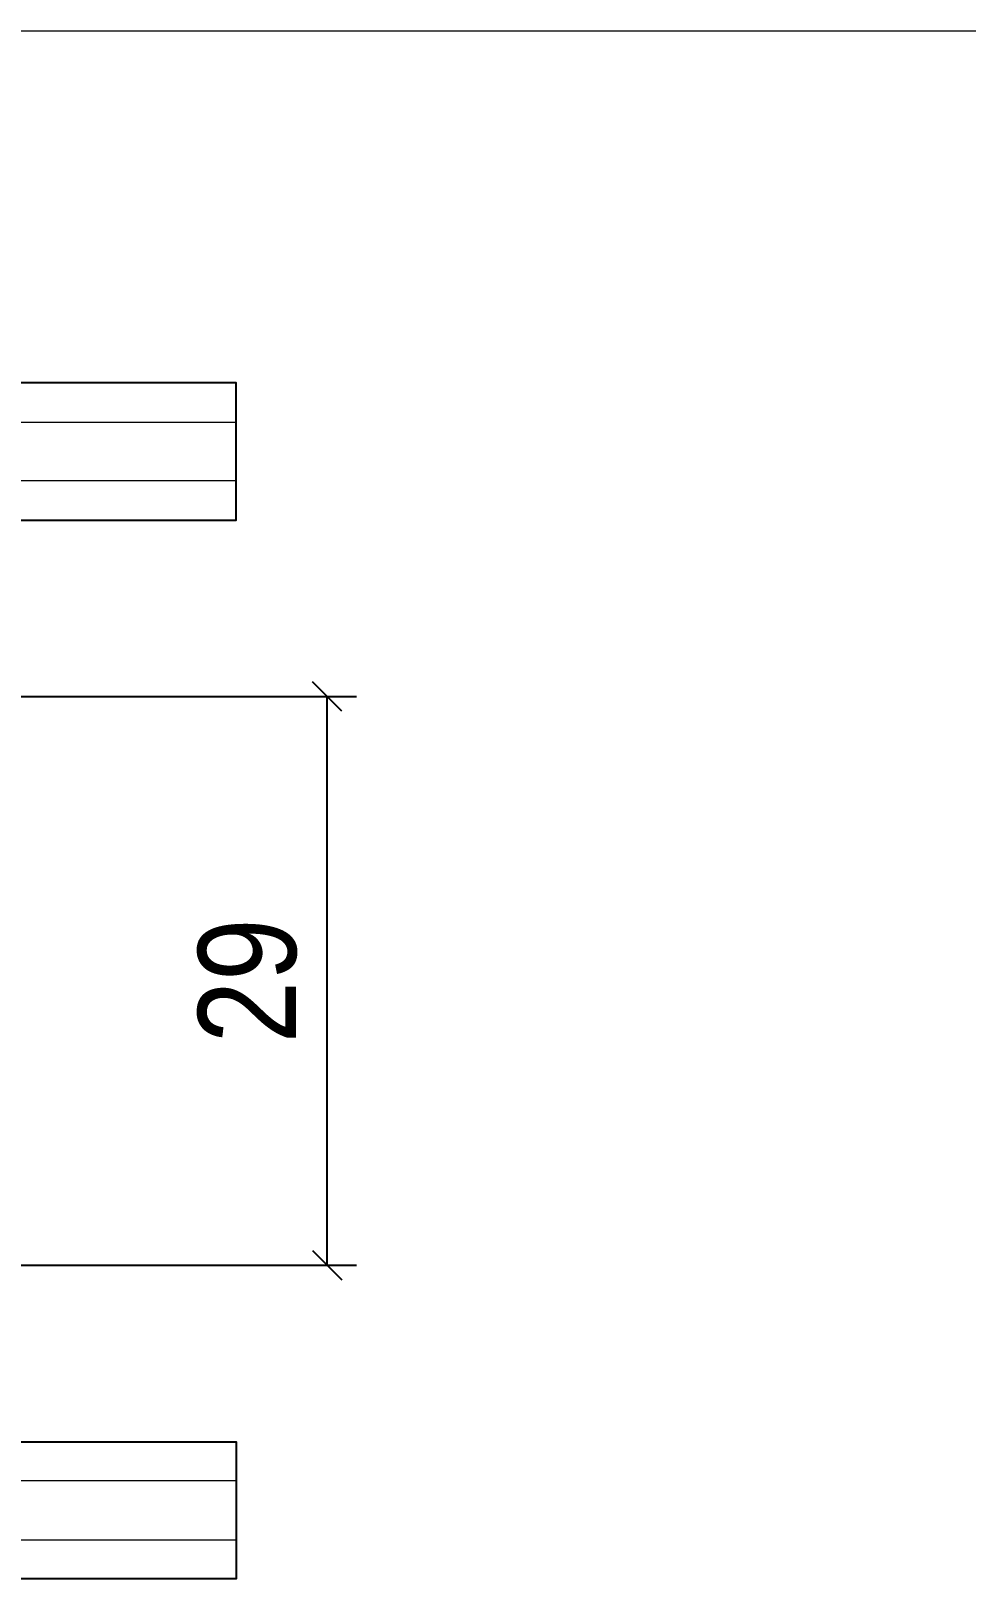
# Model space of a CAD drawing. Extents: x 2296 to 12463, y 760 to 16806.
# Drawn here: x 7962.2 to 8057.6, y 13919.2 to 14077.1 of the extents above; entities that cross this region are included whole.
import ezdxf

# ---------------------------------------------------------------- set-up
doc = ezdxf.new("R2010")
doc.units = 0
doc.layers.add('CARIMBO', color=255, linetype='Continuous', lineweight=9)
doc.layers.add('Hachura', color=251, linetype='Continuous', lineweight=9)
doc.layers.add('COTA', color=241, linetype='Continuous')
doc.layers.add('GRAVATA', color=2, linetype='Continuous')
doc.styles.add('COTA TECNICA 2X', font='techl___.ttf', dxfattribs={"height": 10})
doc.dimstyles.new('SECAO PILAR', dxfattribs={"dimtxt": 10, "dimasz": 3, "dimexe": 3, "dimexo": 3, "dimgap": 3, "dimtad": 1, "dimdec": 1, "dimlfac": 0.5, "dimzin": 12, "dimdsep": 46, "dimtxsty": 'COTA TECNICA 2X', "dimblk1": 'OBLIQUE', "dimblk2": 'OBLIQUE', "dimsah": 1, "dimcen": 0.9, "dimclrd": 256, "dimclre": 256, "dimclrt": 256, "dimadec": 1, "dimazin": 3, "dimtfac": 1, "dimtdec": 1, "dimtmove": 0, "dimatfit": 3, "dimfxl": 1, "dimtolj": 1, "dimtzin": 12, "dimarcsym": 0})

# ---------------------------------------------------------------- blocks, each defined once
blk = doc.blocks.new('_Oblique')
at = {"color": 0, "linetype": 'ByBlock', "lineweight": -2}
blk.add_line((-0.5, -0.5), (0.5, 0.5), dxfattribs=at)
blk = doc.blocks.new('*D1673')
at = {"layer": 'COTA', "lineweight": -2, "transparency": 16777216}
for p, q in [((7946.79, 14009.17), (7995.42, 14009.17)), ((7992.42, 13951.17), (7992.42, 14009.17)), ((7946.79, 13951.17), (7995.42, 13951.17))]:
    blk.add_line(p, q, dxfattribs=at)
at = {"layer": 'Defpoints', "color": 0, "transparency": 16777216}
for p in [(7943.79, 14009.17), (7992.42, 14009.17), (7943.79, 13951.17)]:
    blk.add_point(p, dxfattribs=at)
at = {"layer": 'COTA', "lineweight": -2, "transparency": 16777216, "xscale": 3, "yscale": 3, "zscale": 3}
for p, rotation in [((7992.42, 14009.17), 90), ((7992.42, 13951.17), 270)]:
    blk.add_blockref('_Oblique', p, dxfattribs=dict(at, rotation=rotation))
at = {"layer": 'COTA', "transparency": 16777216, "insert": (7984.33, 13980.17), "char_height": 10, "attachment_point": 5, "rotation": 90, "style": 'COTA TECNICA 2X'}
blk.add_mtext('\\A1;29', dxfattribs=at)

msp = doc.modelspace()

# ---------------------------------------------------------------- linework, layer by layer
at = {"layer": 'CARIMBO', "color": 3}
msp.add_line((2295.89, 14077.07), (9625.18, 14077.07), dxfattribs=at)
at = {"layer": 'GRAVATA', "color": 1}
for points in [[(7782.79, 14041.18), (7782.79, 14027.18), (7983.14, 14027.18), (7983.14, 14041.18)], [(7782.79, 13919.16), (7782.79, 13933.16), (7983.14, 13933.16), (7983.14, 13919.16)]]:
    msp.add_lwpolyline(points, close=True, dxfattribs=at)
at = {"layer": 'Hachura'}
for p, q in [((7782.79, 14037.18), (7983.14, 14037.18)), ((7983.14, 14031.18), (7782.79, 14031.18)), ((7983.14, 13929.16), (7782.79, 13929.16)), ((7782.79, 13923.16), (7983.14, 13923.16))]:
    msp.add_line(p, q, dxfattribs=at)

# ---------------------------------------------------------------- dimensions: what is measured, and where the dimension line sits
at = {"layer": 'COTA'}
dim = msp.add_linear_dim(base=(7992.42, 14009.17), p1=(7943.79, 13951.17), p2=(7943.79, 14009.17), angle=90, dimstyle='SECAO PILAR', dxfattribs=at)
dim.commit()
dim.dimension.update_dxf_attribs({"geometry": '*D1673', "text_midpoint": (7984.33, 13980.17)})

doc.saveas('drawing.dxf')
